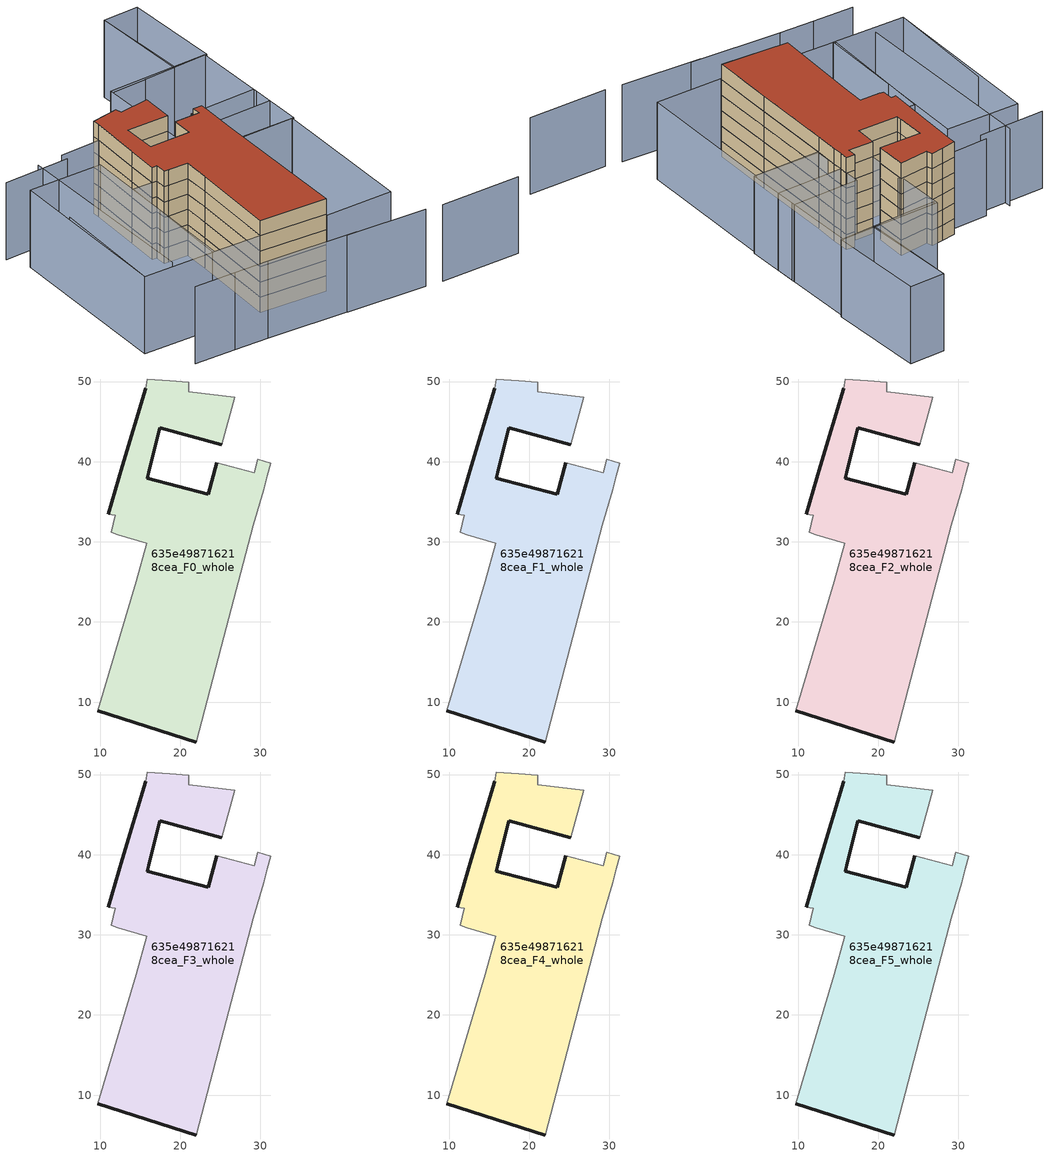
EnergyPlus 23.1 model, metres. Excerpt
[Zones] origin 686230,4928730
635e498716218cea_F0_whole
 floor ground (EU_floor_Construction): 26.78,48.02 25.19,42.13 17.44,44.23 16.04,38.67 15.86,37.95 23.49,35.93 24.57,39.88 29.24,38.65 29.68,40.32 31.28,39.82 30.83,38.23 30.42,36.48 29.11,32.06 25.13,16.9 22,5.02 9.71,8.92 14.53,25.07 15.82,29.85 12.17,30.9 11.35,31.2 11.87,33.3 11.01,33.47 12.78,39.41 15.68,49.17 15.89,50.32 18.67,50.11 21.07,49.92 21.07,48.75 z0
 wall outside (EU_wall_Construction): 15.68,49.17 12.78,39.41 11.01,33.47 / 9.71,8.92 22,5.02 / 24.57,39.88 23.49,35.93 15.86,37.95 16.04,38.67 17.44,44.23 25.19,42.13 z0:3
 wall adiabatic (EU_wall_Construction): 11.01,33.47 11.87,33.3 11.35,31.2 12.17,30.9 15.82,29.85 14.53,25.07 9.71,8.92 / 22,5.02 25.13,16.9 29.11,32.06 30.42,36.48 30.83,38.23 31.28,39.82 29.68,40.32 29.24,38.65 24.57,39.88 / 25.19,42.13 26.78,48.02 21.07,48.75 21.07,49.92 18.67,50.11 15.89,50.32 15.68,49.17 z0:3
635e498716218cea_F1_whole
 floor to 635e498716218cea_F0_whole (EU_floor_Construction): 26.78,48.02 25.19,42.13 17.44,44.23 16.04,38.67 15.86,37.95 23.49,35.93 24.57,39.88 29.24,38.65 29.68,40.32 31.28,39.82 30.83,38.23 30.42,36.48 29.11,32.06 25.13,16.9 22,5.02 9.71,8.92 14.53,25.07 15.82,29.85 12.17,30.9 11.35,31.2 11.87,33.3 11.01,33.47 12.78,39.41 15.68,49.17 15.89,50.32 18.67,50.11 21.07,49.92 21.07,48.75 z3
 wall outside (EU_wall_Construction): 15.68,49.17 12.78,39.41 11.01,33.47 / 9.71,8.92 22,5.02 / 24.57,39.88 23.49,35.93 15.86,37.95 16.04,38.67 17.44,44.23 25.19,42.13 z3:6
 wall adiabatic (EU_wall_Construction): 11.01,33.47 11.87,33.3 11.35,31.2 12.17,30.9 15.82,29.85 14.53,25.07 9.71,8.92 / 22,5.02 25.13,16.9 29.11,32.06 30.42,36.48 30.83,38.23 31.28,39.82 29.68,40.32 29.24,38.65 24.57,39.88 / 25.19,42.13 26.78,48.02 21.07,48.75 21.07,49.92 18.67,50.11 15.89,50.32 15.68,49.17 z3:6
635e498716218cea_F2_whole
 floor to 635e498716218cea_F1_whole (EU_floor_Construction): 26.78,48.02 25.19,42.13 17.44,44.23 16.04,38.67 15.86,37.95 23.49,35.93 24.57,39.88 29.24,38.65 29.68,40.32 31.28,39.82 30.83,38.23 30.42,36.48 29.11,32.06 25.13,16.9 22,5.02 9.71,8.92 14.53,25.07 15.82,29.85 12.17,30.9 11.35,31.2 11.87,33.3 11.01,33.47 12.78,39.41 15.68,49.17 15.89,50.32 18.67,50.11 21.07,49.92 21.07,48.75 z6
 wall outside (EU_wall_Construction): 15.68,49.17 12.78,39.41 11.01,33.47 / 9.71,8.92 22,5.02 / 24.57,39.88 23.49,35.93 15.86,37.95 16.04,38.67 17.44,44.23 25.19,42.13 z6:9
 wall adiabatic (EU_wall_Construction): 11.01,33.47 11.87,33.3 11.35,31.2 12.17,30.9 15.82,29.85 14.53,25.07 9.71,8.92 / 22,5.02 25.13,16.9 29.11,32.06 30.42,36.48 30.83,38.23 31.28,39.82 29.68,40.32 29.24,38.65 24.57,39.88 / 25.19,42.13 26.78,48.02 21.07,48.75 21.07,49.92 18.67,50.11 15.89,50.32 15.68,49.17 z6:9
635e498716218cea_F3_whole
 floor to 635e498716218cea_F2_whole (EU_floor_Construction): 26.78,48.02 25.19,42.13 17.44,44.23 16.04,38.67 15.86,37.95 23.49,35.93 24.57,39.88 29.24,38.65 29.68,40.32 31.28,39.82 30.83,38.23 30.42,36.48 29.11,32.06 25.13,16.9 22,5.02 9.71,8.92 14.53,25.07 15.82,29.85 12.17,30.9 11.35,31.2 11.87,33.3 11.01,33.47 12.78,39.41 15.68,49.17 15.89,50.32 18.67,50.11 21.07,49.92 21.07,48.75 z9
 wall outside (EU_wall_Construction): 15.68,49.17 12.78,39.41 11.01,33.47 / 9.71,8.92 22,5.02 / 24.57,39.88 23.49,35.93 15.86,37.95 16.04,38.67 17.44,44.23 25.19,42.13 z9:12
 wall adiabatic (EU_wall_Construction): 11.01,33.47 11.87,33.3 11.35,31.2 12.17,30.9 15.82,29.85 14.53,25.07 9.71,8.92 / 22,5.02 25.13,16.9 29.11,32.06 30.42,36.48 30.83,38.23 31.28,39.82 29.68,40.32 29.24,38.65 24.57,39.88 / 25.19,42.13 26.78,48.02 21.07,48.75 21.07,49.92 18.67,50.11 15.89,50.32 15.68,49.17 z9:12
635e498716218cea_F4_whole
 floor to 635e498716218cea_F3_whole (EU_floor_Construction): 26.78,48.02 25.19,42.13 17.44,44.23 16.04,38.67 15.86,37.95 23.49,35.93 24.57,39.88 29.24,38.65 29.68,40.32 31.28,39.82 30.83,38.23 30.42,36.48 29.11,32.06 25.13,16.9 22,5.02 9.71,8.92 14.53,25.07 15.82,29.85 12.17,30.9 11.35,31.2 11.87,33.3 11.01,33.47 12.78,39.41 15.68,49.17 15.89,50.32 18.67,50.11 21.07,49.92 21.07,48.75 z12
 wall outside (EU_wall_Construction): 15.68,49.17 12.78,39.41 11.01,33.47 / 9.71,8.92 22,5.02 / 24.57,39.88 23.49,35.93 15.86,37.95 16.04,38.67 17.44,44.23 25.19,42.13 z12:15
 wall adiabatic (EU_wall_Construction): 11.01,33.47 11.87,33.3 11.35,31.2 12.17,30.9 15.82,29.85 14.53,25.07 9.71,8.92 / 22,5.02 25.13,16.9 29.11,32.06 30.42,36.48 30.83,38.23 31.28,39.82 29.68,40.32 29.24,38.65 24.57,39.88 / 25.19,42.13 26.78,48.02 21.07,48.75 21.07,49.92 18.67,50.11 15.89,50.32 15.68,49.17 z12:15
635e498716218cea_F5_whole
 floor to 635e498716218cea_F4_whole (EU_floor_Construction): 26.78,48.02 25.19,42.13 17.44,44.23 16.04,38.67 15.86,37.95 23.49,35.93 24.57,39.88 29.24,38.65 29.68,40.32 31.28,39.82 30.83,38.23 30.42,36.48 29.11,32.06 25.13,16.9 22,5.02 9.71,8.92 14.53,25.07 15.82,29.85 12.17,30.9 11.35,31.2 11.87,33.3 11.01,33.47 12.78,39.41 15.68,49.17 15.89,50.32 18.67,50.11 21.07,49.92 21.07,48.75 z15
 wall outside (EU_wall_Construction): 15.68,49.17 12.78,39.41 11.01,33.47 / 9.71,8.92 22,5.02 / 24.57,39.88 23.49,35.93 15.86,37.95 16.04,38.67 17.44,44.23 25.19,42.13 z15:18
 wall adiabatic (EU_wall_Construction): 11.01,33.47 11.87,33.3 11.35,31.2 12.17,30.9 15.82,29.85 14.53,25.07 9.71,8.92 / 22,5.02 25.13,16.9 29.11,32.06 30.42,36.48 30.83,38.23 31.28,39.82 29.68,40.32 29.24,38.65 24.57,39.88 / 25.19,42.13 26.78,48.02 21.07,48.75 21.07,49.92 18.67,50.11 15.89,50.32 15.68,49.17 z15:18
 roof outside (EU_roof_Construction): 22,5.02 25.13,16.9 29.11,32.06 30.42,36.48 30.83,38.23 31.28,39.82 29.68,40.32 29.24,38.65 24.57,39.88 23.49,35.93 15.86,37.95 16.04,38.67 17.44,44.23 25.19,42.13 26.78,48.02 21.07,48.75 21.07,49.92 18.67,50.11 15.89,50.32 15.68,49.17 12.78,39.41 11.01,33.47 11.87,33.3 11.35,31.2 12.17,30.9 15.82,29.85 14.53,25.07 9.71,8.92 z18
shading: 36.81,-7.84 51.66,-11.67 / 19.14,-2.01 33.79,-6.66 / -2.04,4.67 4.38,2.83 / 4.38,2.83 21.03,-2.5 / -9.61,6.82 -2.04,4.66 / -6.16,36.93 -12.6,15.24 / 3.09,51.58 -6.06,14.83 / 27.02,47.51 18.5,49.29 / 45.29,72.8 41.48,54.21 / 41.48,54.21 35.24,55.49 / 18.29,48.38 8.05,50.61 / 35.25,55.48 28.89,56.83 / 7.71,49.18 -4.6,52.12 / 21.91,4.68 29.14,32.19 / 29.14,32.19 41.62,28.91 / 41.62,28.91 34.38,1.4 / 34.38,1.4 21.91,4.68 / 0.62,11.63 7.48,34.61 / 7.48,34.61 16.57,31.9 / 16.57,31.9 9.71,8.92 / 9.71,8.92 0.62,11.63 / 9.77,43.77 1,11.54 / 1,11.54 -12.6,15.24 / -12.6,15.24 -3.84,47.47 / -3.84,47.47 9.77,43.77 / 41.9,28.85 29.29,31.9 / 29.29,31.9 31.91,42.68 / 31.91,42.68 44.51,39.63 / 44.51,39.63 41.9,28.85 / 47.65,52.95 43.48,35.29 / 43.48,35.29 24.54,39.76 / 24.54,39.76 28.7,57.42 / 28.7,57.42 47.65,52.95 / 45.27,72.72 51.96,71.26 / 51.96,71.26 47.93,52.81 / 47.93,52.81 41.24,54.26 / 41.24,54.26 45.27,72.72 z0:15
[Building]
EU S2 Campaign: North Axis=0; Terrain=City; Solar Distribution=FullExterior
[Site:Location]
Bologna: Latitude=44.5; Longitude=11.25; Time Zone=1; Elevation=37
[SizingPeriod:WeatherFileDays]
AnnualSizingPeriod: Begin Month=1; Begin Day of Month=1; End Month=12; End Day of Month=31; Day of Week for Start Day=Monday; Use Weather File Daylight Saving Period=No; Use Weather File Rain and Snow Indicators=No
[MATERIAL]
EU_InternalMass_Material: Roughness=MediumRough; Thickness=0.1; Conductivity=1; Density=1800; Specific Heat=900; Thermal Absorptance=0.9; Solar Absorptance=0.7; Visible Absorptance=0.7
[MATERIAL:NOMASS] Roughness=MediumRough; Thermal Absorptance=0.9; Solar Absorptance=0.7; Visible Absorptance=0.7
Name | Thermal Resistance
EU_wall_NoMass | 0.905828
EU_roof_NoMass | 0.37593
EU_floor_NoMass | 0.67114
[CONSTRUCTION]
EU_wall_Construction: EU_wall_NoMass
EU_roof_Construction: EU_roof_NoMass
EU_floor_Construction: EU_floor_NoMass
EU_InternalMass_Construction: EU_InternalMass_Material
[ZONE] Type=1; Multiplier=1; Ceiling Height=autocalculate; Volume=1588.81; Floor Area=autocalculate; Part of Total Floor Area=Yes
635e498716218cea_F0_whole; 635e498716218cea_F1_whole; 635e498716218cea_F2_whole; 635e498716218cea_F3_whole; 635e498716218cea_F4_whole; 635e498716218cea_F5_whole
[INTERNALMASS] Construction=EU_InternalMass_Construction; Surface Area=501.584
Name | Zone or ZoneList
635e498716218cea_F0_whole_EU_InternalMass | 635e498716218cea_F0_whole
635e498716218cea_F1_whole_EU_InternalMass | 635e498716218cea_F1_whole
635e498716218cea_F2_whole_EU_InternalMass | 635e498716218cea_F2_whole
635e498716218cea_F3_whole_EU_InternalMass | 635e498716218cea_F3_whole
635e498716218cea_F4_whole_EU_InternalMass | 635e498716218cea_F4_whole
635e498716218cea_F5_whole_EU_InternalMass | 635e498716218cea_F5_whole
[OTHEREQUIPMENT] Fuel Type=Electricity; Design Level Calculation Method=Watts/Area; Power per Zone Floor Area=1; Fraction Latent=0; Fraction Radiant=0; Fraction Lost=0; Carbon Dioxide Generation Rate=0; EndUse Subcategory=EU_Step8_InternalGains
Name | Zone or ZoneList or Space or SpaceList | Schedule
EU_Step8_InternalGain_635e498716218cea_F0_whole_f000 | 635e498716218cea_F0_whole | EU_Step8_GainSchedule_635e498716218cea_F0_whole_f000
EU_Step8_InternalGain_635e498716218cea_F1_whole_f000 | 635e498716218cea_F1_whole | EU_Step8_GainSchedule_635e498716218cea_F1_whole_f000
EU_Step8_InternalGain_635e498716218cea_F2_whole_f000 | 635e498716218cea_F2_whole | EU_Step8_GainSchedule_635e498716218cea_F2_whole_f000
EU_Step8_InternalGain_635e498716218cea_F3_whole_f000 | 635e498716218cea_F3_whole | EU_Step8_GainSchedule_635e498716218cea_F3_whole_f000
EU_Step8_InternalGain_635e498716218cea_F4_whole_f000 | 635e498716218cea_F4_whole | EU_Step8_GainSchedule_635e498716218cea_F4_whole_f000
EU_Step8_InternalGain_635e498716218cea_F5_whole_f000 | 635e498716218cea_F5_whole | EU_Step8_GainSchedule_635e498716218cea_F5_whole_f000
[ZONEVENTILATION:DESIGNFLOWRATE] Schedule=EU_AlwaysOn; Design Flow Rate Calculation Method=AirChanges/Hour; Air Changes per Hour=0.73129; Ventilation Type=Natural; Fan Pressure Rise=0; Fan Total Efficiency=1; Constant Term Coefficient=1; Temperature Term Coefficient=0; Velocity Term Coefficient=0; Velocity Squared Term Coefficient=0; Minimum Indoor Temperature=-100; Maximum Indoor Temperature=100; Delta Temperature=-100; Minimum Outdoor Temperature=-100; Maximum Outdoor Temperature=100; Maximum Wind Speed=40
Name | Zone or ZoneList or Space or SpaceList
EU_ConstantAir_635e498716218cea_F0_whole | 635e498716218cea_F0_whole
EU_ConstantAir_635e498716218cea_F1_whole | 635e498716218cea_F1_whole
EU_ConstantAir_635e498716218cea_F2_whole | 635e498716218cea_F2_whole
EU_ConstantAir_635e498716218cea_F3_whole | 635e498716218cea_F3_whole
EU_ConstantAir_635e498716218cea_F4_whole | 635e498716218cea_F4_whole
EU_ConstantAir_635e498716218cea_F5_whole | 635e498716218cea_F5_whole
[HVACTEMPLATE:THERMOSTAT] Constant Heating Setpoint=20; Constant Cooling Setpoint=50
EU_HeatOnly_635e498716218cea_F0_whole; EU_HeatOnly_635e498716218cea_F1_whole; EU_HeatOnly_635e498716218cea_F2_whole; EU_HeatOnly_635e498716218cea_F3_whole; EU_HeatOnly_635e498716218cea_F4_whole; EU_HeatOnly_635e498716218cea_F5_whole
[HVACTEMPLATE:ZONE:IDEALLOADSAIRSYSTEM] System Availability Schedule=EU_AlwaysOn; Maximum Heating Supply Air Temperature=50; Minimum Cooling Supply Air Temperature=13; Maximum Heating Supply Air Humidity Ratio=0.0156; Minimum Cooling Supply Air Humidity Ratio=0.0077; Heating Limit=NoLimit; Cooling Limit=NoLimit; Heating Availability Schedule=EU_AlwaysOn; Cooling Availability Schedule=EU_CoolingOff; Dehumidification Control Type=ConstantSensibleHeatRatio; Cooling Sensible Heat Ratio=0.7; Dehumidification Setpoint=60; Humidification Control Type=None; Humidification Setpoint=30; Outdoor Air Method=None; Outdoor Air Flow Rate per Person=0.00944; Outdoor Air Flow Rate per Zone Floor Area=0; Outdoor Air Flow Rate per Zone=0; Demand Controlled Ventilation Type=None; Outdoor Air Economizer Type=NoEconomizer; Heat Recovery Type=None; Sensible Heat Recovery Effectiveness=0.7; Latent Heat Recovery Effectiveness=0.65
Name | Template Thermostat
635e498716218cea_F0_whole | EU_HeatOnly_635e498716218cea_F0_whole
635e498716218cea_F1_whole | EU_HeatOnly_635e498716218cea_F1_whole
635e498716218cea_F2_whole | EU_HeatOnly_635e498716218cea_F2_whole
635e498716218cea_F3_whole | EU_HeatOnly_635e498716218cea_F3_whole
635e498716218cea_F4_whole | EU_HeatOnly_635e498716218cea_F4_whole
635e498716218cea_F5_whole | EU_HeatOnly_635e498716218cea_F5_whole
[SIZING:ZONE] Zone Cooling Design Supply Air Temperature Input Method=SupplyAirTemperature; Zone Cooling Design Supply Air Temperature=13; Zone Heating Design Supply Air Temperature Input Method=SupplyAirTemperature; Zone Heating Design Supply Air Temperature=50; Zone Cooling Design Supply Air Humidity Ratio=0.008; Zone Heating Design Supply Air Humidity Ratio=0.008; Cooling Design Air Flow Method=DesignDay; Cooling Design Air Flow Rate=0; Cooling Minimum Air Flow per Zone Floor Area=0.000762; Cooling Minimum Air Flow=0; Cooling Minimum Air Flow Fraction=0.2; Heating Design Air Flow Method=DesignDay; Heating Design Air Flow Rate=0; Heating Maximum Air Flow per Zone Floor Area=0.002032; Heating Maximum Air Flow=0.141576; Heating Maximum Air Flow Fraction=0.3; Account for Dedicated Outdoor Air System=No; Dedicated Outdoor Air System Control Strategy=NeutralSupplyAir; Dedicated Outdoor Air Low Setpoint Temperature for Design=autosize; Dedicated Outdoor Air High Setpoint Temperature for Design=autosize; Zone Load Sizing Method=Sensible Load Only No Latent Load; Zone Latent Cooling Design Supply Air Humidity Ratio Input Method=HumidityRatioDifference; Zone Cooling Design Supply Air Humidity Ratio Difference=0.005; Zone Latent Heating Design Supply Air Humidity Ratio Input Method=HumidityRatioDifference; Zone Humidification Design Supply Air Humidity Ratio Difference=0.005
635e498716218cea_F0_whole; 635e498716218cea_F1_whole; 635e498716218cea_F2_whole; 635e498716218cea_F3_whole; 635e498716218cea_F4_whole; 635e498716218cea_F5_whole
[SCHEDULE:CONSTANT]
Name | Hourly Value
EU_AlwaysOn | 1
EU_CoolingOff | 0
[SCHEDULE:FILE] Column Number=1; Rows to Skip at Top=0; Number of Hours of Data=8760; Column Separator=Comma; Interpolate to Timestep=No; Minutes per Item=60; Adjust Schedule for Daylight Savings=Yes
Name | File
EU_Step8_GainSchedule_635e498716218cea_F0_whole_f000 | ../../schedules/635e498716218cea/635e498716218cea_F0_whole_f000_gain.csv
EU_Step8_GainSchedule_635e498716218cea_F1_whole_f000 | ../../schedules/635e498716218cea/635e498716218cea_F1_whole_f000_gain.csv
EU_Step8_GainSchedule_635e498716218cea_F2_whole_f000 | ../../schedules/635e498716218cea/635e498716218cea_F2_whole_f000_gain.csv
EU_Step8_GainSchedule_635e498716218cea_F3_whole_f000 | ../../schedules/635e498716218cea/635e498716218cea_F3_whole_f000_gain.csv
EU_Step8_GainSchedule_635e498716218cea_F4_whole_f000 | ../../schedules/635e498716218cea/635e498716218cea_F4_whole_f000_gain.csv
EU_Step8_GainSchedule_635e498716218cea_F5_whole_f000 | ../../schedules/635e498716218cea/635e498716218cea_F5_whole_f000_gain.csv
